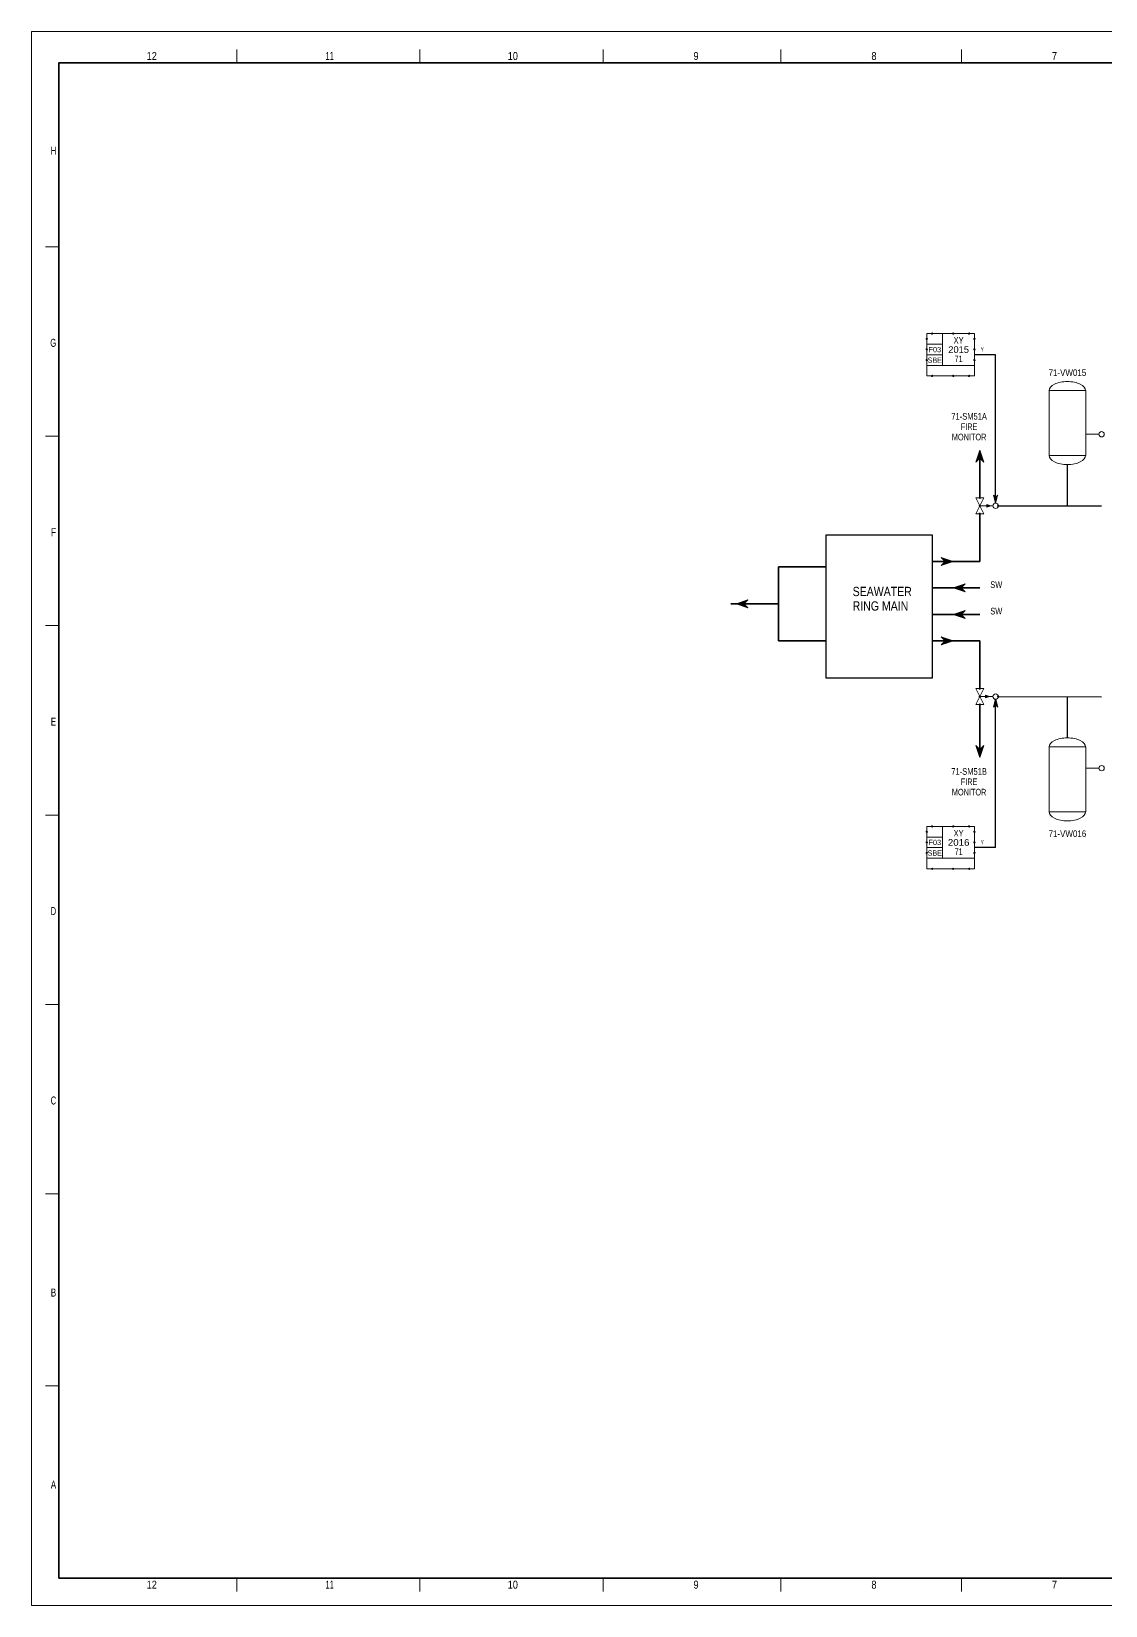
# Model space of a CAD drawing. Header units: millimetres. Extents: x 0 to 841, y 0 to 594.
# Drawn here: x 0 to 406, y 0 to 594 of the extents above; entities that cross this region are included whole.
import ezdxf
from ezdxf.enums import TextEntityAlignment as Align

# ---------------------------------------------------------------- set-up
doc = ezdxf.new("R2010")
doc.units = ezdxf.units.MM
doc.header["$PDMODE"] = 32
doc.header["$PDSIZE"] = 0.5
doc.linetypes.add('MEDIUM_DASHED', pattern=[4.5, 3, -1.5])
for name, color, linetype, lineweight in [('1', 7, 'Continuous', 13), ('15', 7, 'Continuous', 13), ('18', 7, 'Continuous', 25), ('35', 7, 'Continuous', 25), ('40', 7, 'Continuous', 35), ('46', 7, 'MEDIUM_DASHED', 13), ('47', 7, 'Continuous', 13), ('48', 7, 'Continuous', 13), ('50', 7, 'Continuous', 13), ('9', 7, 'Continuous', 13)]:
    doc.layers.add(name, color=color, linetype=linetype, lineweight=lineweight)
doc.layers.add('36', color=7, linetype='Continuous')

msp = doc.modelspace()

# ---------------------------------------------------------------- linework, layer by layer
at = {"layer": '1'}
for p, q in [((77.491, 587.261), (77.491, 582.228)), ((77.491, 587.261), (77.491, 582.228)), ((146.654, 587.261), (146.654, 582.228)), ((146.654, 587.261), (146.654, 582.228)), ((215.817, 587.261), (215.817, 582.228)), ((215.817, 587.261), (215.817, 582.228)), ((282.976, 587.261), (282.976, 582.228)), ((282.976, 587.261), (282.976, 582.228)), ((351.136, 587.261), (351.136, 582.228)), ((351.136, 587.261), (351.136, 582.228)), ((10.333, 512.761), (5.321, 512.761)), ((10.333, 512.761), (5.321, 512.761)), ((10.333, 441.28), (5.321, 441.28)), ((10.333, 441.28), (5.321, 441.28)), ((358.766, 433.7), (357.233, 433.7)), ((358.733, 433.8), (357.266, 433.8)), ((358.7, 433.9), (357.3, 433.9)), ((358.666, 434), (357.333, 434)), ((358.633, 434.1), (357.366, 434.1)), ((358.6, 434.2), (357.4, 434.2)), ((358.566, 434.3), (357.433, 434.3)), ((358.533, 434.4), (357.466, 434.4)), ((358.5, 434.5), (357.5, 434.5)), ((358.466, 434.6), (357.533, 434.6)), ((358.433, 434.7), (357.566, 434.7)), ((358.4, 434.8), (357.6, 434.8)), ((358.366, 434.9), (357.633, 434.9)), ((358.333, 435), (357.666, 435)), ((358.3, 435.1), (357.7, 435.1)), ((358.266, 435.2), (357.733, 435.2)), ((358.233, 435.3), (357.766, 435.3)), ((358.2, 435.4), (357.8, 435.4)), ((358.166, 435.5), (357.833, 435.5)), ((358.133, 435.6), (357.866, 435.6)), ((358.1, 435.7), (357.9, 435.7)), ((358.066, 435.8), (357.933, 435.8)), ((358.033, 435.9), (357.966, 435.9)), ((358, 430), (358, 436)), ((356.6, 431.6), (356.533, 431.6)), ((356.7, 431.7), (356.566, 431.7)), ((356.8, 431.8), (356.6, 431.8)), ((356.9, 431.9), (356.633, 431.9)), ((357, 432), (356.666, 432)), ((357.1, 432.1), (356.7, 432.1)), ((357.2, 432.2), (356.733, 432.2)), ((357.3, 432.3), (356.766, 432.3)), ((357.4, 432.4), (356.8, 432.4)), ((357.5, 432.5), (356.833, 432.5)), ((357.6, 432.6), (356.866, 432.6)), ((357.7, 432.7), (356.9, 432.7)), ((357.8, 432.8), (356.933, 432.8)), ((357.9, 432.9), (356.966, 432.9)), ((358.966, 433.1), (357.033, 433.1)), ((358.933, 433.2), (357.066, 433.2)), ((358.9, 433.3), (357.1, 433.3)), ((358.866, 433.4), (357.133, 433.4)), ((358.833, 433.5), (357.166, 433.5)), ((358.8, 433.6), (357.2, 433.6)), ((359.033, 432.9), (358.1, 432.9)), ((359.066, 432.8), (358.2, 432.8)), ((359.1, 432.7), (358.3, 432.7)), ((359.133, 432.6), (358.4, 432.6)), ((359.166, 432.5), (358.5, 432.5)), ((359.2, 432.4), (358.6, 432.4)), ((359.233, 432.3), (358.7, 432.3)), ((359.266, 432.2), (358.8, 432.2)), ((359.3, 432.1), (358.9, 432.1)), ((359.333, 432), (359, 432)), ((359.366, 431.9), (359.1, 431.9)), ((359.4, 431.8), (359.2, 431.8)), ((359.433, 431.7), (359.3, 431.7)), ((359.466, 431.6), (359.4, 431.6)), ((342, 394), (348, 394)), ((343.6, 395.4), (343.6, 395.467)), ((343.6, 392.534), (343.6, 392.6)), ((343.7, 395.3), (343.7, 395.434)), ((343.7, 392.567), (343.7, 392.7)), ((343.8, 395.2), (343.8, 395.4)), ((343.8, 392.6), (343.8, 392.8)), ((343.9, 395.1), (343.9, 395.367)), ((343.9, 392.634), (343.9, 392.9)), ((344, 395), (344, 395.334)), ((344, 392.667), (344, 393)), ((344.1, 394.9), (344.1, 395.3)), ((344.1, 392.7), (344.1, 393.1)), ((344.2, 394.8), (344.2, 395.267)), ((344.2, 392.734), (344.2, 393.2)), ((344.3, 394.7), (344.3, 395.234)), ((344.3, 392.767), (344.3, 393.3)), ((344.4, 394.6), (344.4, 395.2)), ((344.4, 392.8), (344.4, 393.4)), ((344.5, 394.5), (344.5, 395.167)), ((344.5, 392.834), (344.5, 393.5)), ((344.6, 394.4), (344.6, 395.134)), ((344.6, 392.867), (344.6, 393.6)), ((344.7, 394.3), (344.7, 395.1)), ((344.7, 392.9), (344.7, 393.7)), ((344.8, 394.2), (344.8, 395.067)), ((344.8, 392.934), (344.8, 393.8)), ((344.9, 394.1), (344.9, 395.034)), ((344.9, 392.967), (344.9, 393.9)), ((345.1, 393.034), (345.1, 394.967)), ((345.2, 393.067), (345.2, 394.934)), ((345.3, 393.1), (345.3, 394.9)), ((345.4, 393.134), (345.4, 394.867)), ((345.5, 393.167), (345.5, 394.834)), ((345.6, 393.2), (345.6, 394.8)), ((345.7, 393.234), (345.7, 394.767)), ((345.8, 393.267), (345.8, 394.734)), ((345.9, 393.3), (345.9, 394.7)), ((346, 393.334), (346, 394.667)), ((346.1, 393.367), (346.1, 394.634)), ((346.2, 393.4), (346.2, 394.6)), ((346.3, 393.434), (346.3, 394.567)), ((346.4, 393.467), (346.4, 394.534)), ((346.5, 393.5), (346.5, 394.5)), ((346.6, 393.534), (346.6, 394.467)), ((346.7, 393.567), (346.7, 394.434)), ((346.8, 393.6), (346.8, 394.4)), ((346.9, 393.634), (346.9, 394.367)), ((347, 393.667), (347, 394.334)), ((347.1, 393.7), (347.1, 394.3)), ((347.2, 393.734), (347.2, 394.267)), ((347.3, 393.767), (347.3, 394.234)), ((347.4, 393.8), (347.4, 394.2)), ((347.5, 393.834), (347.5, 394.167)), ((347.6, 393.867), (347.6, 394.134)), ((347.7, 393.9), (347.7, 394.1)), ((347.8, 393.934), (347.8, 394.067)), ((347.9, 393.967), (347.9, 394.034)), ((354, 384), (348, 384)), ((348.1, 383.967), (348.1, 384.034)), ((348.2, 383.934), (348.2, 384.067)), ((348.3, 383.9), (348.3, 384.1)), ((348.4, 383.867), (348.4, 384.134)), ((348.5, 383.834), (348.5, 384.167)), ((348.6, 383.8), (348.6, 384.2)), ((348.7, 383.767), (348.7, 384.234)), ((348.8, 383.734), (348.8, 384.267)), ((348.9, 383.7), (348.9, 384.3)), ((349, 383.667), (349, 384.334)), ((349.1, 383.634), (349.1, 384.367)), ((349.2, 383.6), (349.2, 384.4)), ((349.3, 383.567), (349.3, 384.434)), ((349.4, 383.534), (349.4, 384.467)), ((349.5, 383.5), (349.5, 384.5)), ((349.6, 383.467), (349.6, 384.534)), ((349.7, 383.434), (349.7, 384.567)), ((349.8, 383.4), (349.8, 384.6)), ((349.9, 383.367), (349.9, 384.634)), ((350, 383.334), (350, 384.667)), ((350.1, 383.3), (350.1, 384.7)), ((350.2, 383.267), (350.2, 384.734)), ((350.3, 383.234), (350.3, 384.767)), ((350.4, 383.2), (350.4, 384.8)), ((350.5, 383.167), (350.5, 384.834)), ((350.6, 383.134), (350.6, 384.867)), ((350.7, 383.1), (350.7, 384.9)), ((350.8, 383.067), (350.8, 384.934)), ((350.9, 383.034), (350.9, 384.967)), ((351.1, 384.1), (351.1, 385.034)), ((351.1, 382.967), (351.1, 383.9)), ((351.2, 384.2), (351.2, 385.067)), ((351.2, 382.934), (351.2, 383.8)), ((351.3, 384.3), (351.3, 385.1)), ((351.3, 382.9), (351.3, 383.7)), ((351.4, 384.4), (351.4, 385.134)), ((351.4, 382.867), (351.4, 383.6)), ((351.5, 384.5), (351.5, 385.167)), ((351.5, 382.834), (351.5, 383.5)), ((351.6, 384.6), (351.6, 385.2)), ((351.6, 382.8), (351.6, 383.4)), ((351.7, 384.7), (351.7, 385.234)), ((351.7, 382.767), (351.7, 383.3)), ((351.8, 384.8), (351.8, 385.267)), ((351.8, 382.734), (351.8, 383.2)), ((351.9, 384.9), (351.9, 385.3)), ((351.9, 382.7), (351.9, 383.1)), ((352, 385), (352, 385.334)), ((352, 382.667), (352, 383)), ((352.1, 385.1), (352.1, 385.367)), ((352.1, 382.634), (352.1, 382.9)), ((352.2, 385.2), (352.2, 385.4)), ((352.2, 382.6), (352.2, 382.8)), ((352.3, 385.3), (352.3, 385.434)), ((352.3, 382.567), (352.3, 382.7)), ((352.4, 385.4), (352.4, 385.467)), ((352.4, 382.534), (352.4, 382.6)), ((272, 378), (266, 378)), ((266.1, 377.967), (266.1, 378.034)), ((266.2, 377.934), (266.2, 378.067)), ((266.3, 377.9), (266.3, 378.1)), ((266.4, 377.867), (266.4, 378.134)), ((266.5, 377.834), (266.5, 378.167)), ((266.6, 377.8), (266.6, 378.2)), ((266.7, 377.767), (266.7, 378.234)), ((266.8, 377.734), (266.8, 378.267)), ((266.9, 377.7), (266.9, 378.3)), ((267, 377.667), (267, 378.334)), ((267.1, 377.634), (267.1, 378.367)), ((267.2, 377.6), (267.2, 378.4)), ((267.3, 377.567), (267.3, 378.434)), ((267.4, 377.534), (267.4, 378.467)), ((267.5, 377.5), (267.5, 378.5)), ((267.6, 377.467), (267.6, 378.534)), ((267.7, 377.434), (267.7, 378.567)), ((267.8, 377.4), (267.8, 378.6)), ((267.9, 377.367), (267.9, 378.634)), ((268, 377.334), (268, 378.667)), ((268.1, 377.3), (268.1, 378.7)), ((268.2, 377.267), (268.2, 378.734)), ((268.3, 377.234), (268.3, 378.767)), ((268.4, 377.2), (268.4, 378.8)), ((268.5, 377.167), (268.5, 378.834)), ((268.6, 377.134), (268.6, 378.867)), ((268.7, 377.1), (268.7, 378.9)), ((268.8, 377.067), (268.8, 378.934)), ((268.9, 377.034), (268.9, 378.967)), ((269.1, 378.1), (269.1, 379.034)), ((269.1, 376.967), (269.1, 377.9)), ((269.2, 378.2), (269.2, 379.067)), ((269.2, 376.934), (269.2, 377.8)), ((269.3, 378.3), (269.3, 379.1)), ((269.3, 376.9), (269.3, 377.7)), ((269.4, 378.4), (269.4, 379.134)), ((269.4, 376.867), (269.4, 377.6)), ((269.5, 378.5), (269.5, 379.167)), ((269.5, 376.834), (269.5, 377.5)), ((269.6, 378.6), (269.6, 379.2)), ((269.6, 376.8), (269.6, 377.4)), ((269.7, 378.7), (269.7, 379.234)), ((269.7, 376.767), (269.7, 377.3)), ((269.8, 378.8), (269.8, 379.267)), ((269.8, 376.734), (269.8, 377.2)), ((269.9, 378.9), (269.9, 379.3)), ((269.9, 376.7), (269.9, 377.1)), ((270, 379), (270, 379.334)), ((270, 376.667), (270, 377)), ((270.1, 379.1), (270.1, 379.367)), ((270.1, 376.634), (270.1, 376.9)), ((270.2, 379.2), (270.2, 379.4)), ((270.2, 376.6), (270.2, 376.8)), ((270.3, 379.3), (270.3, 379.434)), ((270.3, 376.567), (270.3, 376.7)), ((270.4, 379.4), (270.4, 379.467)), ((270.4, 376.534), (270.4, 376.6)), ((348.7, 373.767), (348.7, 374.234)), ((348.8, 373.734), (348.8, 374.267)), ((348.9, 373.7), (348.9, 374.3)), ((349, 373.667), (349, 374.334)), ((349.1, 373.634), (349.1, 374.367)), ((349.2, 373.6), (349.2, 374.4)), ((349.3, 373.567), (349.3, 374.434)), ((349.4, 373.534), (349.4, 374.467)), ((349.5, 373.5), (349.5, 374.5)), ((349.6, 373.467), (349.6, 374.534)), ((349.7, 373.434), (349.7, 374.567)), ((349.8, 373.4), (349.8, 374.6)), ((349.9, 373.367), (349.9, 374.634)), ((350, 373.334), (350, 374.667)), ((350.1, 373.3), (350.1, 374.7)), ((350.2, 373.267), (350.2, 374.734)), ((350.3, 373.234), (350.3, 374.767)), ((350.4, 373.2), (350.4, 374.8)), ((350.5, 373.167), (350.5, 374.834)), ((350.6, 373.134), (350.6, 374.867)), ((350.7, 373.1), (350.7, 374.9)), ((350.8, 373.067), (350.8, 374.934)), ((350.9, 373.034), (350.9, 374.967)), ((351.1, 374.1), (351.1, 375.034)), ((351.2, 374.2), (351.2, 375.067)), ((351.3, 374.3), (351.3, 375.1)), ((351.4, 374.4), (351.4, 375.134)), ((351.5, 374.5), (351.5, 375.167)), ((351.6, 374.6), (351.6, 375.2)), ((351.7, 374.7), (351.7, 375.234)), ((351.8, 374.8), (351.8, 375.267)), ((351.9, 374.9), (351.9, 375.3)), ((352, 375), (352, 375.334)), ((352.1, 375.1), (352.1, 375.367)), ((352.2, 375.2), (352.2, 375.4)), ((352.3, 375.3), (352.3, 375.434)), ((352.4, 375.4), (352.4, 375.467)), ((10.333, 369.799), (5.321, 369.799)), ((10.333, 369.799), (5.321, 369.799)), ((354, 374), (348, 374)), ((348.1, 373.967), (348.1, 374.034)), ((348.2, 373.934), (348.2, 374.067)), ((348.3, 373.9), (348.3, 374.1)), ((348.4, 373.867), (348.4, 374.134)), ((348.5, 373.834), (348.5, 374.167)), ((348.6, 373.8), (348.6, 374.2)), ((351.1, 372.967), (351.1, 373.9)), ((351.2, 372.934), (351.2, 373.8)), ((351.3, 372.9), (351.3, 373.7)), ((351.4, 372.867), (351.4, 373.6)), ((351.5, 372.834), (351.5, 373.5)), ((351.6, 372.8), (351.6, 373.4)), ((351.7, 372.767), (351.7, 373.3)), ((351.8, 372.734), (351.8, 373.2)), ((351.9, 372.7), (351.9, 373.1)), ((352, 372.667), (352, 373)), ((352.1, 372.634), (352.1, 372.9)), ((352.2, 372.6), (352.2, 372.8)), ((352.3, 372.567), (352.3, 372.7)), ((352.4, 372.534), (352.4, 372.6)), ((342, 364), (348, 364)), ((343.6, 365.4), (343.6, 365.467)), ((343.6, 362.534), (343.6, 362.6)), ((343.7, 365.3), (343.7, 365.434)), ((343.7, 362.567), (343.7, 362.7)), ((343.8, 365.2), (343.8, 365.4)), ((343.8, 362.6), (343.8, 362.8)), ((343.9, 365.1), (343.9, 365.367)), ((343.9, 362.634), (343.9, 362.9)), ((344, 365), (344, 365.334)), ((344, 362.667), (344, 363)), ((344.1, 364.9), (344.1, 365.3)), ((344.1, 362.7), (344.1, 363.1)), ((344.2, 364.8), (344.2, 365.267)), ((344.2, 362.734), (344.2, 363.2)), ((344.3, 364.7), (344.3, 365.234)), ((344.3, 362.767), (344.3, 363.3)), ((344.4, 364.6), (344.4, 365.2)), ((344.4, 362.8), (344.4, 363.4)), ((344.5, 364.5), (344.5, 365.167)), ((344.5, 362.834), (344.5, 363.5)), ((344.6, 364.4), (344.6, 365.134)), ((344.6, 362.867), (344.6, 363.6)), ((344.7, 364.3), (344.7, 365.1)), ((344.7, 362.9), (344.7, 363.7)), ((344.8, 364.2), (344.8, 365.067)), ((344.8, 362.934), (344.8, 363.8)), ((344.9, 364.1), (344.9, 365.034)), ((344.9, 362.967), (344.9, 363.9)), ((345.1, 363.034), (345.1, 364.967)), ((345.2, 363.067), (345.2, 364.934)), ((345.3, 363.1), (345.3, 364.9)), ((345.4, 363.134), (345.4, 364.867)), ((345.5, 363.167), (345.5, 364.834)), ((345.6, 363.2), (345.6, 364.8)), ((345.7, 363.234), (345.7, 364.767)), ((345.8, 363.267), (345.8, 364.734)), ((345.9, 363.3), (345.9, 364.7)), ((346, 363.334), (346, 364.667)), ((346.1, 363.367), (346.1, 364.634)), ((346.2, 363.4), (346.2, 364.6)), ((346.3, 363.434), (346.3, 364.567)), ((346.4, 363.467), (346.4, 364.534)), ((346.5, 363.5), (346.5, 364.5)), ((346.6, 363.534), (346.6, 364.467)), ((346.7, 363.567), (346.7, 364.434)), ((346.8, 363.6), (346.8, 364.4)), ((346.9, 363.634), (346.9, 364.367)), ((347, 363.667), (347, 364.334)), ((347.1, 363.7), (347.1, 364.3)), ((347.2, 363.734), (347.2, 364.267)), ((347.3, 363.767), (347.3, 364.234)), ((347.4, 363.8), (347.4, 364.2)), ((347.5, 363.834), (347.5, 364.167)), ((347.6, 363.867), (347.6, 364.134)), ((347.7, 363.9), (347.7, 364.1)), ((347.8, 363.934), (347.8, 364.067)), ((347.9, 363.967), (347.9, 364.034)), ((356.6, 324.4), (356.533, 324.4)), ((356.7, 324.3), (356.566, 324.3)), ((356.8, 324.2), (356.6, 324.2)), ((356.9, 324.1), (356.633, 324.1)), ((357, 324), (356.666, 324)), ((357.1, 323.9), (356.7, 323.9)), ((357.2, 323.8), (356.733, 323.8)), ((357.3, 323.7), (356.766, 323.7)), ((357.4, 323.6), (356.8, 323.6)), ((357.5, 323.5), (356.833, 323.5)), ((357.6, 323.4), (356.866, 323.4)), ((357.7, 323.3), (356.9, 323.3)), ((357.8, 323.2), (356.933, 323.2)), ((357.9, 323.1), (356.966, 323.1)), ((358.966, 322.9), (357.033, 322.9)), ((358.933, 322.8), (357.066, 322.8)), ((358.9, 322.7), (357.1, 322.7)), ((358.866, 322.6), (357.133, 322.6)), ((358.833, 322.5), (357.166, 322.5)), ((358.8, 322.4), (357.2, 322.4)), ((358.766, 322.3), (357.233, 322.3)), ((358.733, 322.2), (357.266, 322.2)), ((358.7, 322.1), (357.3, 322.1)), ((358.666, 322), (357.333, 322)), ((358.633, 321.9), (357.366, 321.9)), ((358.6, 321.8), (357.4, 321.8)), ((358.566, 321.7), (357.433, 321.7)), ((358.533, 321.6), (357.466, 321.6)), ((358.5, 321.5), (357.5, 321.5)), ((358.466, 321.4), (357.533, 321.4)), ((358.433, 321.3), (357.566, 321.3)), ((358.4, 321.2), (357.6, 321.2)), ((358.366, 321.1), (357.633, 321.1)), ((358.333, 321), (357.666, 321)), ((358.3, 320.9), (357.7, 320.9)), ((358.266, 320.8), (357.733, 320.8)), ((358, 326), (358, 320)), ((359.033, 323.1), (358.1, 323.1)), ((359.066, 323.2), (358.2, 323.2)), ((359.1, 323.3), (358.3, 323.3)), ((359.133, 323.4), (358.4, 323.4)), ((359.166, 323.5), (358.5, 323.5)), ((359.2, 323.6), (358.6, 323.6)), ((359.233, 323.7), (358.7, 323.7)), ((359.266, 323.8), (358.8, 323.8)), ((359.3, 323.9), (358.9, 323.9)), ((359.333, 324), (359, 324)), ((359.366, 324.1), (359.1, 324.1)), ((359.4, 324.2), (359.2, 324.2)), ((359.433, 324.3), (359.3, 324.3)), ((359.466, 324.4), (359.4, 324.4)), ((358.233, 320.7), (357.766, 320.7)), ((358.2, 320.6), (357.8, 320.6)), ((358.166, 320.5), (357.833, 320.5)), ((358.133, 320.4), (357.866, 320.4)), ((358.1, 320.3), (357.9, 320.3)), ((358.066, 320.2), (357.933, 320.2)), ((358.033, 320.1), (357.966, 320.1)), ((10.333, 298.318), (5.321, 298.318)), ((10.333, 298.318), (5.321, 298.318)), ((10.333, 226.838), (5.321, 226.838)), ((10.333, 226.838), (5.321, 226.838)), ((10.333, 155.357), (5.321, 155.357)), ((10.333, 155.357), (5.321, 155.357)), ((10.333, 82.869), (5.321, 82.869)), ((10.333, 82.869), (5.321, 82.869)), ((77.491, 10.382), (77.491, 5.348)), ((77.491, 10.382), (77.491, 5.348)), ((146.654, 10.382), (146.654, 5.348)), ((146.654, 10.382), (146.654, 5.348)), ((215.817, 10.382), (215.817, 5.348)), ((215.817, 10.382), (215.817, 5.348)), ((282.976, 10.382), (282.976, 5.348)), ((282.976, 10.382), (282.976, 5.348)), ((351.136, 10.382), (351.136, 5.348)), ((351.136, 10.382), (351.136, 5.348))]:
    msp.add_line(p, q, dxfattribs=at)
at = {"layer": '1', "lineweight": 25}
msp.add_line((10.333, 10.382), (10.333, 156.364), dxfattribs=at)
at = {"layer": '1', "lineweight": 35}
msp.add_line((648.95, 10.382), (10.333, 10.382), dxfattribs=at)
msp.add_lwpolyline([(829.263, 112.014), (829.263, 582.228), (10.333, 582.228), (10.333, 10.382)], dxfattribs=at)
msp.add_lwpolyline([(829.263, 112.014), (829.263, 582.228), (10.333, 582.228), (10.333, 10.382)], dxfattribs=at)
at = {"layer": '1'}
for points in [[(356.5, 431.5), (358, 433), (359.5, 431.5), (358, 436)], [(343.5, 395.5), (345, 394), (343.5, 392.5), (348, 394)], [(352.5, 385.5), (351, 384), (352.5, 382.5), (348, 384)], [(270.5, 379.5), (269, 378), (270.5, 376.5), (266, 378)], [(352.5, 375.5), (351, 374), (352.5, 372.5), (348, 374)], [(343.5, 365.5), (345, 364), (343.5, 362.5), (348, 364)], [(356.5, 324.5), (358, 323), (359.5, 324.5), (358, 320)]]:
    msp.add_lwpolyline(points, close=True, dxfattribs=at)
for points in [[(359, 433), (358, 433), (357, 433)], [(345, 393), (345, 394), (345, 395)], [(351, 383), (351, 384), (351, 385)], [(269, 377), (269, 378), (269, 379)], [(351, 373), (351, 374), (351, 375)], [(345, 363), (345, 364), (345, 365)], [(359, 323), (358, 323), (357, 323)]]:
    msp.add_lwpolyline(points, dxfattribs=at)
at = {"layer": '1', "lineweight": 25}
msp.add_lwpolyline([(340, 350), (300, 350), (300, 404), (340, 404)], close=True, dxfattribs=at)
msp.add_lwpolyline([(648.95, 10.382), (10.333, 10.382), (10.333, 156.364)], dxfattribs=at)
at = {"layer": '15'}
for points in [[(398, 458.463), (384.225, 458.463), (384.225, 434), (398, 434)], [(398, 299.537), (384.225, 299.537), (384.225, 324), (398, 324)]]:
    msp.add_lwpolyline(points, close=True, dxfattribs=at)
for centre, major_axis, start_param, end_param in [((391.112, 458.463), (-6.887, 0), 4.7122906, 6.2831853), ((391.112, 458.463), (6.887, 0), 6.2831853, 7.85408), ((391.112, 433.999), (-6.887, 0), 6.2831853, 7.8540801), ((391.112, 433.999), (6.887, 0), 4.7122905, 6.2831853), ((391.112, 324.001), (-6.887, 0), 4.7122905, 6.2831853), ((391.112, 324.001), (6.887, 0), 6.2831853, 7.8540801), ((391.112, 299.537), (-6.887, 0), 6.2831853, 7.85408), ((391.112, 299.537), (6.887, 0), 4.7122906, 6.2831853)]:
    msp.add_ellipse(centre, major_axis=major_axis, ratio=0.5, start_param=start_param, end_param=end_param, dxfattribs=at)
at = {"layer": '18'}
for p, q in [((391.08, 414.982), (391.08, 430.539)), ((365, 415), (403.999, 414.963)), ((364, 286), (364, 342)), ((365, 343), (403.999, 342.963)), ((391.08, 327.445), (391.08, 342.982)), ((364, 286), (356, 286))]:
    msp.add_line(p, q, dxfattribs=at)
msp.add_lwpolyline([(364, 416), (364, 472), (356, 472)], dxfattribs=at)
at = {"layer": '40'}
for p, q in [((358, 434.898), (358, 418)), ((358, 412), (358, 394)), ((340, 394), (358, 394)), ((282, 392), (300, 392)), ((282, 364), (282, 392)), ((340, 384), (358, 384)), ((264, 378), (282, 378)), ((340, 374), (358, 374)), ((282, 364), (300, 364)), ((340, 364), (358, 364)), ((358, 364), (358, 346)), ((358, 340), (358, 322))]:
    msp.add_line(p, q, dxfattribs=at)
at = {"layer": '46'}
for points in [[(364, 416), (364.8, 419), (364, 418.2), (363.2, 419)], [(364, 416.4), (364.6, 418.6), (364, 418), (363.4, 418.6)], [(364, 416.8), (364.4, 418.2), (364, 417.8), (363.6, 418.2)], [(364, 417.2), (364.2, 417.8), (364, 417.6), (363.8, 417.8)], [(364, 342), (363.2, 339), (364, 339.8), (364.8, 339)], [(364, 341.6), (363.4, 339.4), (364, 340), (364.6, 339.4)], [(364, 341.2), (363.6, 339.8), (364, 340.2), (364.4, 339.8)], [(364, 340.8), (363.8, 340.2), (364, 340.4), (364.2, 340.2)]]:
    msp.add_lwpolyline(points, close=True, dxfattribs=at)
at = {"layer": '47'}
for p, q in [((398, 442), (403, 442)), ((358, 415), (363, 415)), ((358, 343), (363, 343)), ((398, 316), (403, 316))]:
    msp.add_line(p, q, dxfattribs=at)
for points in [[(358, 415), (359.5, 418), (356.5, 418), (359.5, 412), (356.5, 412)], [(358, 343), (359.5, 346), (356.5, 346), (359.5, 340), (356.5, 340)]]:
    msp.add_lwpolyline(points, close=True, dxfattribs=at)
for centre in [(404, 442), (364, 415), (364, 343), (404, 316)]:
    msp.add_circle(centre, 1, dxfattribs=at)
for p in [(358, 418), (358, 415), (358, 412), (365, 415), (358, 346), (358, 343), (358, 340), (365, 343)]:
    msp.add_point(p, dxfattribs=at)
at = {"layer": '48'}
for p, q in [((338, 476), (344, 476)), ((344, 480), (344, 468)), ((338, 472), (344, 472)), ((344, 294), (344, 282)), ((338, 290), (344, 290)), ((338, 286), (344, 286))]:
    msp.add_line(p, q, dxfattribs=at)
for points in [[(338, 480), (356, 480), (356, 468), (338, 468)], [(338, 294), (356, 294), (356, 282), (338, 282)]]:
    msp.add_lwpolyline(points, close=True, dxfattribs=at)
for points in [[(338, 468), (338, 464), (356, 464), (356, 468)], [(338, 282), (338, 278), (356, 278), (356, 282)]]:
    msp.add_lwpolyline(points, dxfattribs=at)
for p in [(338, 478), (340, 480), (348, 480), (354, 480), (356, 478), (338, 474), (338, 470), (356, 474), (356, 470), (340, 464), (348, 464), (354, 464), (338, 292), (340, 294), (348, 294), (354, 294), (356, 292), (338, 288), (356, 288), (338, 284), (356, 284), (340, 278), (348, 278), (354, 278)]:
    msp.add_point(p, dxfattribs=at)
at = {"layer": '50'}
for points in [[(362.142, 414.961), (360.642, 414.461), (360.642, 415.461)], [(361.654, 342.992), (360.154, 342.492), (360.154, 343.492)]]:
    msp.add_lwpolyline(points, close=True, dxfattribs=at)
for points in [[(361.906, 415), (360.724, 414.606), (360.724, 415.315), (361.669, 415), (360.803, 414.764), (360.803, 415.157), (361.433, 415), (360.882, 414.843), (360.882, 415), (361.197, 415)], [(361.417, 343.031), (360.236, 342.638), (360.236, 343.346), (361.181, 343.031), (360.315, 342.795), (360.315, 343.189), (360.945, 343.031), (360.394, 342.874), (360.394, 343.031), (360.709, 343.031)]]:
    msp.add_lwpolyline(points, dxfattribs=at)
at = {"layer": '9'}
msp.add_lwpolyline([(0, 0), (841, 0), (841, 594), (0, 594)], close=True, dxfattribs=at)
msp.add_lwpolyline([(0, 0), (841, 0), (841, 594), (0, 594)], close=True, dxfattribs=at)

# ---------------------------------------------------------------- texts
at = {"layer": '1'}
for s, width, p in [('12', 0.85, (45.415, 583.235)), ('12', 0.85, (45.415, 583.235)), ('11', 0.65, (112.578, 583.235)), ('11', 0.65, (112.578, 583.235)), ('10', 0.85, (181.736, 583.235)), ('10', 0.85, (181.736, 583.235)), ('9', 0.85, (250.906, 583.235)), ('9', 0.85, (250.906, 583.235)), ('8', 0.85, (318.064, 583.235)), ('8', 0.85, (318.064, 583.235)), ('7', 0.85, (386.224, 583.235)), ('7', 0.85, (386.224, 583.235)), ('12', 0.85, (45.415, 6.354)), ('12', 0.85, (45.415, 6.354)), ('11', 0.65, (112.578, 6.354)), ('11', 0.65, (112.578, 6.354)), ('10', 0.85, (181.736, 6.354)), ('10', 0.85, (181.736, 6.354)), ('9', 0.85, (250.906, 6.354)), ('9', 0.85, (250.906, 6.354)), ('8', 0.85, (318.064, 6.354)), ('8', 0.85, (318.064, 6.354)), ('7', 0.85, (386.224, 6.354)), ('7', 0.85, (386.224, 6.354))]:
    msp.add_text(s, height=3.02, dxfattribs=dict(at, width=width)).set_placement(p, align=Align.CENTER)
for s, width, p in [('H', 0.65, (9.329, 547.494)), ('H', 0.65, (9.329, 547.494)), ('G', 0.65, (9.329, 475.007)), ('G', 0.65, (9.329, 475.007)), ('F', 0.8, (9.329, 403.526)), ('F', 0.8, (9.329, 403.526)), ('E', 0.75, (9.329, 332.045)), ('E', 0.75, (9.329, 332.045)), ('D', 0.65, (9.329, 260.565)), ('D', 0.65, (9.329, 260.565)), ('C', 0.65, (9.329, 189.083)), ('C', 0.65, (9.329, 189.083)), ('B', 0.75, (9.329, 116.596)), ('B', 0.75, (9.329, 116.596)), ('A', 0.75, (9.329, 44.109)), ('A', 0.75, (9.329, 44.109))]:
    msp.add_text(s, height=3.02, dxfattribs=dict(at, width=width)).set_placement(p, align=Align.RIGHT)
at = {"layer": '35'}
for s, width, p in [('71-VW015', 0.9, (384, 464)), ('SW', 0.7, (362, 384)), ('SW', 0.7, (362, 374)), ('71-VW016', 0.9, (384, 290))]:
    msp.add_text(s, height=2.5, dxfattribs=dict(at, width=width)).set_placement(p)
for s, width, p in [('71-SM51A', 0.85, (354, 447.5)), ('FIRE', 0.75, (354, 443.599)), ('MONITOR', 0.8, (354, 439.699)), ('71-SM51B', 0.85, (354, 313.5)), ('FIRE', 0.75, (354, 309.599)), ('MONITOR', 0.8, (354, 305.699))]:
    msp.add_text(s, height=2.5, dxfattribs=dict(at, width=width)).set_placement(p, align=Align.CENTER)
at = {"layer": '36', "width": 0.85}
for s, p in [('SEAWATER', (310.031, 380.925)), ('RING MAIN', (310.031, 375.465))]:
    msp.add_text(s, height=3.5, dxfattribs=at).set_placement(p)
at = {"layer": '50'}
for s, height, width, p in [('2015', 2.5, 1.05, (350.043, 472.71)), ('XY', 2.5, 0.85, (350.043, 476.21)), ('SBE', 2, 0.85, (341.043, 468.961)), ('71', 2.5, 0.8, (350.043, 469.21)), ('Y', 1.75, 0.6, (358.957, 473.165)), ('XY', 2.5, 0.85, (350.043, 290.21)), ('2016', 2.5, 1.1, (350.043, 286.71)), ('71', 2.5, 0.8, (350.043, 283.21)), ('Y', 1.75, 0.6, (358.957, 287.165)), ('SBE', 2, 0.85, (341.043, 282.961))]:
    msp.add_text(s, height=height, dxfattribs=dict(at, width=width)).set_placement(p, align=Align.CENTER)
for p in [(341.043, 472.961), (341.043, 286.961)]:
    msp.add_text('F03', height=2, dxfattribs=at).set_placement(p, align=Align.CENTER)

doc.saveas('drawing.dxf')
